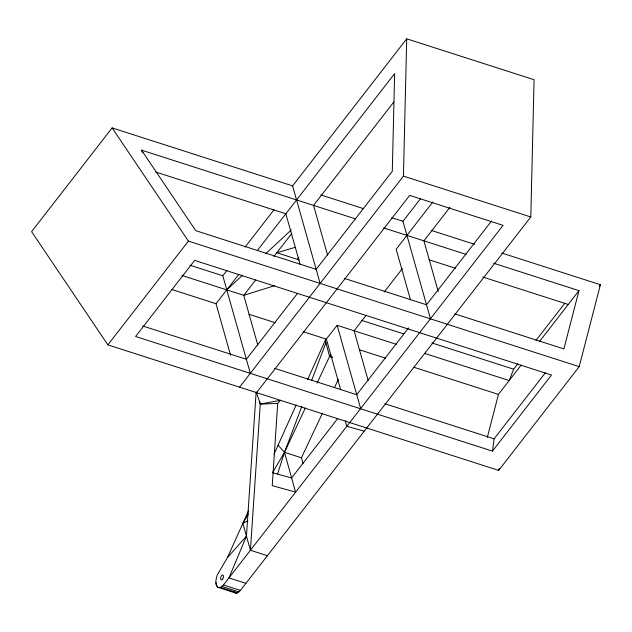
<?xml version="1.0" encoding="UTF-8"?>
<svg xmlns="http://www.w3.org/2000/svg" width="632" height="632" viewBox="0 0 632 632"><rect width="100%" height="100%" fill="white"/><g stroke="black" fill="none" stroke-linecap="round" stroke-linejoin="round"><path stroke-width="0.95" d="M239.599 387.179L403.445 176.099L406.716 38.828L534.072 79.719L530.801 216.981L240.397 590.438L237.458 592.887L236.036 593.172L233.785 591.742M236.036 593.172L217.819 587.318L216.136 584.671L215.907 580.208L217.171 575.112L227.449 557.59L248.518 510.814M217.819 587.318L220.481 587.428L223.428 584.979L250.422 550.251L260.258 404.109L280.49 400.317L277.693 403.437L272.242 485.668L295.571 492.059L284.479 452.338L278.08 445.157M245.927 583.368L228.95 577.917L246.448 536.173L256.165 391.753M492.447 451.114L551.491 375.021L194.64 260.392L135.596 336.493L492.447 451.114L494.113 438.829L545.329 372.825M487.319 437.391L498.451 394.408L521.242 365.027M320.14 283.42L292.592 185.871L112.117 127.901L31.6 231.668L107.875 344.875L498.688 470.406L499.177 468.494M493.45 263.181L578.959 290.641L563.886 348.911L454.7 313.843M498.688 470.406L579.204 366.639L600.4 284.724L501.713 253.029M277.59 473.921L284.479 452.338L301.899 406.281M311.647 380.488L325.93 342.718L325.275 340.364L337.14 325.314L396.414 344.353M517.861 363.771L513.642 369.207L509.195 380.559L424.609 353.399M274.027 454.155L296.234 404.851M307.523 379.777L325.275 340.364M272.582 472.641L284.479 452.338L305.367 407.94M317.067 383.079L329.596 356.44L330.876 355.081L326.404 339.155L303.052 331.658M303.036 463.493L301.456 457.789L322.399 413.273M334.549 387.448L338.325 379.437M267.399 555.702L250.422 550.251L242.846 523.399L248.297 514.092M297.364 259.357L298.873 257.414M107.875 344.875L188.391 241.108L579.204 366.639M250.335 373.346L222.796 275.789L227.014 270.354M245.098 247.065L274.019 209.792M292.592 185.871L406.716 38.828M230.593 355.287L216.033 303.708L238.825 274.343M257.508 250.272L394.621 73.612L392.29 171.264L316.158 269.343L195.762 230.672L141.505 150.14L355.571 218.901M255.628 280.023L243.755 295.326L257.785 345.025M273.909 256.466L291.921 233.263M393.783 102.021L313.551 205.4L327.581 255.107M297.585 293.272L246.362 359.268L142.769 326.009M430.503 318.876L402.955 221.311L420.493 198.725M432.881 201.971L396.193 249.229L410.492 299.868M366.125 315.297L354.118 330.773L368.148 380.48M384.217 291.984L402.315 268.671M449.945 207.312L423.914 240.847L438.213 291.486M337.685 418.574L291.597 477.982L272.929 472.87M408.556 327.945L356.725 394.716L274.549 368.322M491.514 221.058L426.529 304.79L344.345 278.396M250.422 550.251L503.08 225.363L409.686 195.383L256.576 392.638L260.258 404.109L277.693 403.437M535.936 340.474L564.85 303.202M539.317 341.73L578.959 290.641M599.199 286.272L600.4 284.724M227.449 557.59L246.448 536.173M226.777 289.875L242.554 275.212M265.511 253.89L291.336 229.898M242.846 523.399L247.91 520.744M274.58 285.68L243.755 295.326L181.874 275.457M295.278 247.333L276.792 252.753L299.228 259.957M325.93 342.718L329.596 356.44L332.345 357.064M364.024 431.166L346.644 426.229L345.309 420.754M403.445 176.099L530.801 216.981M320.78 194.917L363.74 208.718M391.753 217.716L402.955 221.311M431.214 230.388L474.45 244.276M383.585 227.899L466.203 254.427M155.788 172.03L285.83 213.782L300.129 264.421M429.152 259.807L455.467 268.26M482.722 277.006L568.239 304.466M189.916 265.235L222.796 275.789M361.417 320.313L403.706 333.894M431.893 342.947L513.642 369.207M171.872 289.519L216.033 303.708M248.89 314.262L275.038 322.66M359.355 349.741L385.67 358.186M413.865 367.247L498.451 394.408M384.912 403.769L494.113 438.829M284.479 452.338L301.456 457.789M223.428 584.979L240.397 590.438M221.974 586.496L238.943 591.963M220.481 587.428L237.458 592.887M329.596 356.44L332.377 357.451M112.117 127.901L188.391 241.108M141.505 150.14L142.737 152.818M330.876 355.081L340.688 389.794M337.14 325.314L360.706 408.793M215.828 582.601L216.816 586.283M259.752 401.225L260.258 404.109M222.575 579.165A2.56 1.256 -72.2 0 0 222.946 575.049A2.56 1.256 -72.2 0 0 220.639 578.09A2.56 1.256 -72.2 0 0 222.575 579.165"/></g></svg>
